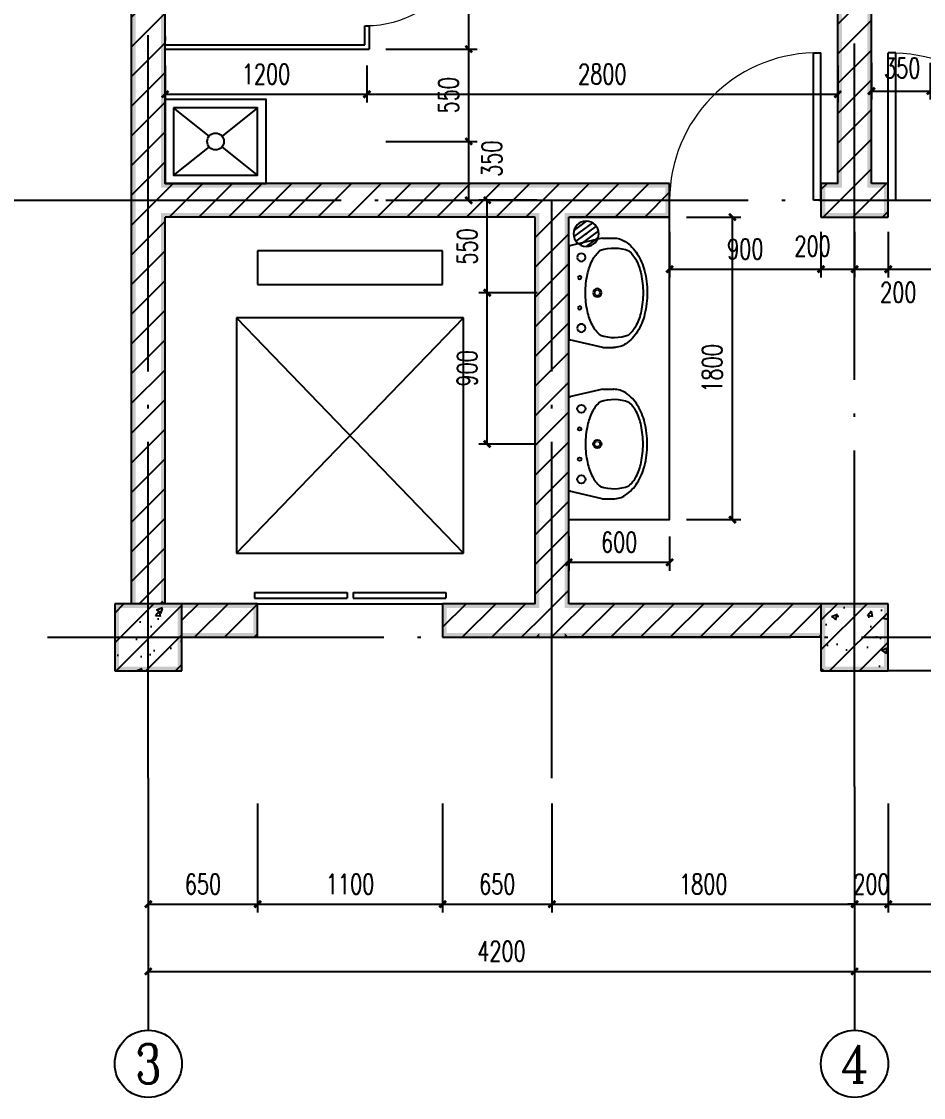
# Model space of a CAD drawing. Extents: x 5904849 to 6011887, y -826029 to -177002.
# Drawn here: x 5929690 to 5935054, y -809598 to -803197 of the extents above; entities that cross this region are included whole.
import ezdxf
from ezdxf.enums import TextEntityAlignment as Align

# ---------------------------------------------------------------- set-up
doc = ezdxf.new("R2010")
doc.units = 0
doc.header["$LTSCALE"] = 1000
doc.header["$MEASUREMENT"] = 0
doc.linetypes.add('DOTE', pattern=[2.42, 2, -0.2, 0.02, -0.2])
doc.layers.get('0').update_dxf_attribs({"linetype": 'CONTINUOUS'})
doc.layers.get('Defpoints').update_dxf_attribs({"linetype": 'CONTINUOUS'})
for name, color, linetype in [('AXIS', 3, 'CONTINUOUS'), ('AXIS_TEXT', 7, 'CONTINUOUS'), ('COLUMN', 9, 'CONTINUOUS'), ('DOTE', 252, 'CONTINUOUS'), ('LATRINE', 6, 'CONTINUOUS'), ('LVTRY', 6, 'CONTINUOUS'), ('PUB_DIM', 3, 'CONTINUOUS'), ('PUB_HATCH', 8, 'CONTINUOUS'), ('PUB_WALL', 9, 'CONTINUOUS'), ('STAIR', 5, 'CONTINUOUS'), ('WALL', 2, 'CONTINUOUS'), ('WINDOW', 4, 'CONTINUOUS'), ('排水', 221, 'CONTINUOUS')]:
    doc.layers.add(name, color=color, linetype=linetype)
doc.styles.add('_TCH_AXIS', font='COMPLEX', dxfattribs={"bigfont": 'GBCBIG'})
doc.styles.add('_TCH_DIM_T3', font='SIMPLEX', dxfattribs={"width": 0.705882, "bigfont": 'GBCBIG'})
doc.styles.add('COMPLEX', font='COMPLEX')
doc.dimstyles.new('_TCH_ARCH&&50', dxfattribs={"dimtxt": 119, "dimasz": 40, "dimexe": 50, "dimexo": 100, "dimgap": 60.5, "dimtad": 1, "dimdec": 0, "dimzin": 0, "dimdsep": 46, "dimtxsty": '_TCH_DIM_T3', "dimblk": 'ARCHTICK', "dimcen": 0.09, "dimclrt": 7, "dimazin": 2, "dimtfac": 1, "dimtdec": 0, "dimtix": 1, "dimtmove": 2, "dimatfit": 3, "dimfxl": 0, "dimtolj": 1, "dimtzin": 0, "dimarcsym": 0})
pattern_1 = [(45, (0, 89.76), (-88.388383, 88.388383), [])]
pattern_2 = [(45, (0, 0), (-88.3883476, 88.3883476), []), (50, (0, 0), (358.630091, -31.376067), [37.5, -412.5]), (355, (0, 0), (-69.375667, 376.096067), [30, -330]), (100.4514, (29.9, -2.6), (289.25469, 344.719771), [31.870095, -350.571056]), (46.1842, (0, 100), (533.620524, -82.759507), [56.25, -618.75]), (96.6356, (44.47, 93.1), (467.331353, 487.058935), [47.805144, -525.8565]), (351.1842, (0, 100), (467.330973, 487.0593), [45, -495]), (21, (50, 75), (298.453526, -201.309445), [37.5, -412.5]), (326, (50, 75), (121.657666, 362.575023), [30, -330]), (71.4514, (74.87, 58.22), (420.111314, 161.265248), [31.870095, -350.571056]), (37.5, (0, 0), (6.0799277, 166.446927), [0, -326, 0, -335, 0, -331.25]), (7.5, (0, 0), (131.5347687, 197.205856), [0, -191, 0, -318.5, 0, -126.25]), (327.5, (-111.5, 0), (266.911218, -11.277436), [0, -125, 0, -390, 0, -517.5]), (317.5, (-161.5, 0), (291.593085, 50.052491), [0, -162.5, 0, -259, 0, -367.5])]

# ---------------------------------------------------------------- blocks, each defined once
blk = doc.blocks.new('$TCHSYS$LDOR22D')
for p, q in [((-0.5167, 0.8333), (-0.0167, 0.8333)), ((-0.5167, 0.8333), (-0.5167, 0.6667)), ((-0.0167, 0.8333), (-0.0167, 0.6667)), ((0.0167, 0.8333), (0.0167, 0.6667)), ((0.0167, 0.8333), (0.5167, 0.8333)), ((0.5167, 0.8333), (0.5167, 0.6667)), ((-0.5167, 0.6667), (-0.0167, 0.6667)), ((0.0167, 0.6667), (0.5167, 0.6667)), ((-0.5, 0.5), (0.5, 0.5))]:
    blk.add_line(p, q)
blk = doc.blocks.new('_ArchTick')
at = {"color": 0, "linetype": 'ByBlock', "const_width": 0.4}
blk.add_lwpolyline([(-0.5, -0.5), (0.5, 0.5)], dxfattribs=at)
blk = doc.blocks.new('*D213')
at = {"layer": 'Defpoints', "color": 0}
for p in [(5930544.2, -803358.6), (5931744.2, -803358.6), (5931744.2, -803629)]:
    blk.add_point(p, dxfattribs=at)
at = {"layer": 'PUB_DIM', "color": 0, "lineweight": -2}
for p, q in [((5930544.2, -803458.6), (5930544.2, -803679)), ((5931744.2, -803458.6), (5931744.2, -803679)), ((5930544.2, -803629), (5931744.2, -803629))]:
    blk.add_line(p, q, dxfattribs=at)
at = {"layer": 'PUB_DIM', "color": 0, "lineweight": -2, "xscale": 40, "yscale": 40, "zscale": 40, "rotation": 180}
blk.add_blockref('_ArchTick', (5930544.2, -803629), dxfattribs=at)
at = {"layer": 'PUB_DIM', "color": 0, "lineweight": -2, "xscale": 40, "yscale": 40, "zscale": 40}
blk.add_blockref('_ArchTick', (5931744.2, -803629), dxfattribs=at)
at = {"layer": 'PUB_DIM', "color": 7, "insert": (5931144.2, -803509), "char_height": 119, "attachment_point": 5, "style": '_TCH_DIM_T3'}
blk.add_mtext('\\A1;1200', dxfattribs=at)
blk = doc.blocks.new('*D214')
at = {"layer": 'Defpoints', "color": 0}
for p in [(5931744.2, -803358.6), (5934544.2, -803358.6), (5934544.2, -803629)]:
    blk.add_point(p, dxfattribs=at)
at = {"layer": 'PUB_DIM', "color": 0, "lineweight": -2}
for p, q in [((5931744.2, -803458.6), (5931744.2, -803679)), ((5934544.2, -803458.6), (5934544.2, -803679)), ((5931744.2, -803629), (5934544.2, -803629))]:
    blk.add_line(p, q, dxfattribs=at)
at = {"layer": 'PUB_DIM', "color": 0, "lineweight": -2, "xscale": 40, "yscale": 40, "zscale": 40, "rotation": 180}
blk.add_blockref('_ArchTick', (5931744.2, -803629), dxfattribs=at)
at = {"layer": 'PUB_DIM', "color": 0, "lineweight": -2, "xscale": 40, "yscale": 40, "zscale": 40}
blk.add_blockref('_ArchTick', (5934544.2, -803629), dxfattribs=at)
at = {"layer": 'PUB_DIM', "color": 7, "insert": (5933144.2, -803509), "char_height": 119, "attachment_point": 5, "style": '_TCH_DIM_T3'}
blk.add_mtext('\\A1;2800', dxfattribs=at)
blk = doc.blocks.new('*D217')
at = {"layer": 'Defpoints', "color": 0}
for p in [(5931756.7, -802460.2), (5932349.6, -802460.2), (5931756.7, -803360.2)]:
    blk.add_point(p, dxfattribs=at)
at = {"layer": 'PUB_DIM', "color": 0, "lineweight": -2}
for p, q in [((5931856.7, -802460.2), (5932399.6, -802460.2)), ((5932349.6, -803360.2), (5932349.6, -802460.2)), ((5931856.7, -803360.2), (5932399.6, -803360.2))]:
    blk.add_line(p, q, dxfattribs=at)
at = {"layer": 'PUB_DIM', "color": 0, "lineweight": -2, "xscale": 40, "yscale": 40, "zscale": 40}
for p, rotation in [((5932349.6, -802460.2), 90), ((5932349.6, -803360.2), 270)]:
    blk.add_blockref('_ArchTick', p, dxfattribs=dict(at, rotation=rotation))
at = {"layer": 'PUB_DIM', "color": 7, "insert": (5932229.6, -802910.2), "char_height": 119, "attachment_point": 5, "rotation": 90, "style": '_TCH_DIM_T3'}
blk.add_mtext('\\A1;900', dxfattribs=at)
blk = doc.blocks.new('*D218')
at = {"layer": 'Defpoints', "color": 0}
for p in [(5931756.7, -803360.2), (5932349.6, -803360.2), (5931756.7, -803910.2)]:
    blk.add_point(p, dxfattribs=at)
at = {"layer": 'PUB_DIM', "color": 0, "lineweight": -2}
for p, q in [((5931856.7, -803360.2), (5932399.6, -803360.2)), ((5932349.6, -803910.2), (5932349.6, -803360.2)), ((5931856.7, -803910.2), (5932399.6, -803910.2))]:
    blk.add_line(p, q, dxfattribs=at)
at = {"layer": 'PUB_DIM', "color": 0, "lineweight": -2, "xscale": 40, "yscale": 40, "zscale": 40}
for p, rotation in [((5932349.6, -803360.2), 90), ((5932349.6, -803910.2), 270)]:
    blk.add_blockref('_ArchTick', p, dxfattribs=dict(at, rotation=rotation))
at = {"layer": 'PUB_DIM', "color": 7, "insert": (5932229.6, -803635.2), "char_height": 119, "attachment_point": 5, "rotation": 90, "style": '_TCH_DIM_T3'}
blk.add_mtext('\\A1;550', dxfattribs=at)
blk = doc.blocks.new('*D219')
at = {"layer": 'Defpoints', "color": 0}
for p in [(5931756.7, -803910.2), (5932349.6, -803910.2), (5931756.7, -804260.2)]:
    blk.add_point(p, dxfattribs=at)
at = {"layer": 'PUB_DIM', "color": 0, "lineweight": -2}
for p, q in [((5931856.7, -803910.2), (5932399.6, -803910.2)), ((5932349.6, -804260.2), (5932349.6, -803910.2)), ((5931856.7, -804260.2), (5932399.6, -804260.2))]:
    blk.add_line(p, q, dxfattribs=at)
at = {"layer": 'PUB_DIM', "color": 0, "lineweight": -2, "xscale": 40, "yscale": 40, "zscale": 40}
for p, rotation in [((5932349.6, -803910.2), 90), ((5932349.6, -804260.2), 270)]:
    blk.add_blockref('_ArchTick', p, dxfattribs=dict(at, rotation=rotation))
at = {"layer": 'PUB_DIM', "color": 7, "insert": (5932487.1, -804012.6), "char_height": 119, "attachment_point": 5, "rotation": 90, "style": '_TCH_DIM_T3'}
blk.add_mtext('\\A1;350', dxfattribs=at)
blk = doc.blocks.new('*D227')
at = {"layer": 'Defpoints', "color": 0}
for p in [(5934744.2, -803341.9), (5935093.8, -803341.9), (5935093.8, -803610.7)]:
    blk.add_point(p, dxfattribs=at)
at = {"layer": 'PUB_DIM', "color": 0, "lineweight": -2}
for p, q in [((5934744.2, -803441.9), (5934744.2, -803660.7)), ((5935093.8, -803441.9), (5935093.8, -803660.7)), ((5934744.2, -803610.7), (5935093.8, -803610.7))]:
    blk.add_line(p, q, dxfattribs=at)
at = {"layer": 'PUB_DIM', "color": 0, "lineweight": -2, "xscale": 40, "yscale": 40, "zscale": 40, "rotation": 180}
blk.add_blockref('_ArchTick', (5934744.2, -803610.7), dxfattribs=at)
at = {"layer": 'PUB_DIM', "color": 0, "lineweight": -2, "xscale": 40, "yscale": 40, "zscale": 40}
blk.add_blockref('_ArchTick', (5935093.8, -803610.7), dxfattribs=at)
at = {"layer": 'PUB_DIM', "color": 7, "insert": (5934927.4, -803473.2), "char_height": 119, "attachment_point": 5, "style": '_TCH_DIM_T3'}
blk.add_mtext('\\A1;350', dxfattribs=at)
blk = doc.blocks.new('*D231')
at = {"layer": 'Defpoints', "color": 0}
for p in [(5932459.7, -804810.2), (5932857.3, -804810.2), (5932857.3, -805710.2)]:
    blk.add_point(p, dxfattribs=at)
at = {"layer": 'PUB_DIM', "color": 0, "lineweight": -2}
for p, q in [((5932757.3, -804810.2), (5932409.7, -804810.2)), ((5932459.7, -805710.2), (5932459.7, -804810.2)), ((5932757.3, -805710.2), (5932409.7, -805710.2))]:
    blk.add_line(p, q, dxfattribs=at)
at = {"layer": 'PUB_DIM', "color": 0, "lineweight": -2, "xscale": 40, "yscale": 40, "zscale": 40}
for p, rotation in [((5932459.7, -804810.2), 90), ((5932459.7, -805710.2), 270)]:
    blk.add_blockref('_ArchTick', p, dxfattribs=dict(at, rotation=rotation))
at = {"layer": 'PUB_DIM', "color": 7, "insert": (5932339.7, -805260.2), "char_height": 119, "attachment_point": 5, "rotation": 90, "style": '_TCH_DIM_T3'}
blk.add_mtext('\\A1;900', dxfattribs=at)
blk = doc.blocks.new('*D232')
at = {"layer": 'Defpoints', "color": 0}
for p in [(5932459.7, -804260.2), (5932857.3, -804260.2), (5932857.3, -804810.2)]:
    blk.add_point(p, dxfattribs=at)
at = {"layer": 'PUB_DIM', "color": 0, "lineweight": -2}
for p, q in [((5932757.3, -804260.2), (5932409.7, -804260.2)), ((5932459.7, -804810.2), (5932459.7, -804260.2)), ((5932757.3, -804810.2), (5932409.7, -804810.2))]:
    blk.add_line(p, q, dxfattribs=at)
at = {"layer": 'PUB_DIM', "color": 0, "lineweight": -2, "xscale": 40, "yscale": 40, "zscale": 40}
for p, rotation in [((5932459.7, -804260.2), 90), ((5932459.7, -804810.2), 270)]:
    blk.add_blockref('_ArchTick', p, dxfattribs=dict(at, rotation=rotation))
at = {"layer": 'PUB_DIM', "color": 7, "insert": (5932339.7, -804535.2), "char_height": 119, "attachment_point": 5, "rotation": 90, "style": '_TCH_DIM_T3'}
blk.add_mtext('\\A1;550', dxfattribs=at)
blk = doc.blocks.new('*D233')
at = {"layer": 'Defpoints', "color": 0}
for p in [(5933544.2, -804360.2), (5933917.7, -804360.2), (5933544.2, -806160.2)]:
    blk.add_point(p, dxfattribs=at)
at = {"layer": 'PUB_DIM', "color": 0, "lineweight": -2}
for p, q in [((5933644.2, -804360.2), (5933967.7, -804360.2)), ((5933917.7, -806160.2), (5933917.7, -804360.2)), ((5933644.2, -806160.2), (5933967.7, -806160.2))]:
    blk.add_line(p, q, dxfattribs=at)
at = {"layer": 'PUB_DIM', "color": 0, "lineweight": -2, "xscale": 40, "yscale": 40, "zscale": 40}
for p, rotation in [((5933917.7, -804360.2), 90), ((5933917.7, -806160.2), 270)]:
    blk.add_blockref('_ArchTick', p, dxfattribs=dict(at, rotation=rotation))
at = {"layer": 'PUB_DIM', "color": 7, "insert": (5933797.7, -805260.2), "char_height": 119, "attachment_point": 5, "rotation": 90, "style": '_TCH_DIM_T3'}
blk.add_mtext('\\A1;1800', dxfattribs=at)
blk = doc.blocks.new('*D234')
at = {"layer": 'Defpoints', "color": 0}
for p in [(5932944.2, -806160.2), (5933544.2, -806160.2), (5933544.2, -806413.8)]:
    blk.add_point(p, dxfattribs=at)
at = {"layer": 'PUB_DIM', "color": 0, "lineweight": -2}
for p, q in [((5932944.2, -806260.2), (5932944.2, -806463.8)), ((5933544.2, -806260.2), (5933544.2, -806463.8)), ((5932944.2, -806413.8), (5933544.2, -806413.8))]:
    blk.add_line(p, q, dxfattribs=at)
at = {"layer": 'PUB_DIM', "color": 0, "lineweight": -2, "xscale": 40, "yscale": 40, "zscale": 40, "rotation": 180}
blk.add_blockref('_ArchTick', (5932944.2, -806413.8), dxfattribs=at)
at = {"layer": 'PUB_DIM', "color": 0, "lineweight": -2, "xscale": 40, "yscale": 40, "zscale": 40}
blk.add_blockref('_ArchTick', (5933544.2, -806413.8), dxfattribs=at)
at = {"layer": 'PUB_DIM', "color": 7, "insert": (5933244.2, -806293.8), "char_height": 119, "attachment_point": 5, "style": '_TCH_DIM_T3'}
blk.add_mtext('\\A1;600', dxfattribs=at)
blk = doc.blocks.new('*D241')
at = {"layer": 'Defpoints', "color": 0}
for p in [(5930444.2, -807748), (5931094.2, -807748), (5931094.2, -808448)]:
    blk.add_point(p, dxfattribs=at)
at = {"layer": 'PUB_DIM', "color": 0, "lineweight": -2}
for p, q in [((5930444.2, -807848), (5930444.2, -808498)), ((5931094.2, -807848), (5931094.2, -808498)), ((5930444.2, -808448), (5931094.2, -808448))]:
    blk.add_line(p, q, dxfattribs=at)
at = {"layer": 'PUB_DIM', "color": 0, "lineweight": -2, "xscale": 40, "yscale": 40, "zscale": 40, "rotation": 180}
blk.add_blockref('_ArchTick', (5930444.2, -808448), dxfattribs=at)
at = {"layer": 'PUB_DIM', "color": 0, "lineweight": -2, "xscale": 40, "yscale": 40, "zscale": 40}
blk.add_blockref('_ArchTick', (5931094.2, -808448), dxfattribs=at)
at = {"layer": 'PUB_DIM', "color": 7, "insert": (5930769.2, -808328), "char_height": 119, "attachment_point": 5, "style": '_TCH_DIM_T3'}
blk.add_mtext('\\A1;650', dxfattribs=at)
blk = doc.blocks.new('*D242')
at = {"layer": 'Defpoints', "color": 0}
for p in [(5931094.2, -807748), (5932194.2, -807748), (5932194.2, -808448)]:
    blk.add_point(p, dxfattribs=at)
at = {"layer": 'PUB_DIM', "color": 0, "lineweight": -2}
for p, q in [((5931094.2, -807848), (5931094.2, -808498)), ((5932194.2, -807848), (5932194.2, -808498)), ((5931094.2, -808448), (5932194.2, -808448))]:
    blk.add_line(p, q, dxfattribs=at)
at = {"layer": 'PUB_DIM', "color": 0, "lineweight": -2, "xscale": 40, "yscale": 40, "zscale": 40, "rotation": 180}
blk.add_blockref('_ArchTick', (5931094.2, -808448), dxfattribs=at)
at = {"layer": 'PUB_DIM', "color": 0, "lineweight": -2, "xscale": 40, "yscale": 40, "zscale": 40}
blk.add_blockref('_ArchTick', (5932194.2, -808448), dxfattribs=at)
at = {"layer": 'PUB_DIM', "color": 7, "insert": (5931644.2, -808328), "char_height": 119, "attachment_point": 5, "style": '_TCH_DIM_T3'}
blk.add_mtext('\\A1;1100', dxfattribs=at)
blk = doc.blocks.new('*D243')
at = {"layer": 'Defpoints', "color": 0}
for p in [(5932194.2, -807748), (5932844.2, -807748), (5932844.2, -808448)]:
    blk.add_point(p, dxfattribs=at)
at = {"layer": 'PUB_DIM', "color": 0, "lineweight": -2}
for p, q in [((5932194.2, -807848), (5932194.2, -808498)), ((5932844.2, -807848), (5932844.2, -808498)), ((5932194.2, -808448), (5932844.2, -808448))]:
    blk.add_line(p, q, dxfattribs=at)
at = {"layer": 'PUB_DIM', "color": 0, "lineweight": -2, "xscale": 40, "yscale": 40, "zscale": 40, "rotation": 180}
blk.add_blockref('_ArchTick', (5932194.2, -808448), dxfattribs=at)
at = {"layer": 'PUB_DIM', "color": 0, "lineweight": -2, "xscale": 40, "yscale": 40, "zscale": 40}
blk.add_blockref('_ArchTick', (5932844.2, -808448), dxfattribs=at)
at = {"layer": 'PUB_DIM', "color": 7, "insert": (5932519.2, -808328), "char_height": 119, "attachment_point": 5, "style": '_TCH_DIM_T3'}
blk.add_mtext('\\A1;650', dxfattribs=at)
blk = doc.blocks.new('*D244')
at = {"layer": 'Defpoints', "color": 0}
for p in [(5932844.2, -807748), (5934644.2, -807748), (5934644.2, -808448)]:
    blk.add_point(p, dxfattribs=at)
at = {"layer": 'PUB_DIM', "color": 0, "lineweight": -2}
for p, q in [((5932844.2, -807848), (5932844.2, -808498)), ((5934644.2, -807848), (5934644.2, -808498)), ((5932844.2, -808448), (5934644.2, -808448))]:
    blk.add_line(p, q, dxfattribs=at)
at = {"layer": 'PUB_DIM', "color": 0, "lineweight": -2, "xscale": 40, "yscale": 40, "zscale": 40, "rotation": 180}
blk.add_blockref('_ArchTick', (5932844.2, -808448), dxfattribs=at)
at = {"layer": 'PUB_DIM', "color": 0, "lineweight": -2, "xscale": 40, "yscale": 40, "zscale": 40}
blk.add_blockref('_ArchTick', (5934644.2, -808448), dxfattribs=at)
at = {"layer": 'PUB_DIM', "color": 7, "insert": (5933744.2, -808328), "char_height": 119, "attachment_point": 5, "style": '_TCH_DIM_T3'}
blk.add_mtext('\\A1;1800', dxfattribs=at)
blk = doc.blocks.new('*D245')
at = {"layer": 'Defpoints', "color": 0}
for p in [(5934644.2, -807748), (5934844.2, -807748), (5934844.2, -808448)]:
    blk.add_point(p, dxfattribs=at)
at = {"layer": 'PUB_DIM', "color": 0, "lineweight": -2}
for p, q in [((5934644.2, -807848), (5934644.2, -808498)), ((5934844.2, -807848), (5934844.2, -808498)), ((5934644.2, -808448), (5934604.2, -808448)), ((5934644.2, -808448), (5934844.2, -808448)), ((5934844.2, -808448), (5934884.2, -808448))]:
    blk.add_line(p, q, dxfattribs=at)
at = {"layer": 'PUB_DIM', "color": 0, "lineweight": -2, "xscale": 40, "yscale": 40, "zscale": 40}
blk.add_blockref('_ArchTick', (5934644.2, -808448), dxfattribs=at)
at = {"layer": 'PUB_DIM', "color": 0, "lineweight": -2, "xscale": 40, "yscale": 40, "zscale": 40, "rotation": 180}
blk.add_blockref('_ArchTick', (5934844.2, -808448), dxfattribs=at)
at = {"layer": 'PUB_DIM', "color": 7, "insert": (5934744.2, -808328), "char_height": 119, "attachment_point": 5, "style": '_TCH_DIM_T3'}
blk.add_mtext('\\A1;200', dxfattribs=at)
blk = doc.blocks.new('*D246')
at = {"layer": 'Defpoints', "color": 0}
for p in [(5934844.2, -807748), (5936044.2, -807748), (5936044.2, -808448)]:
    blk.add_point(p, dxfattribs=at)
at = {"layer": 'PUB_DIM', "color": 0, "lineweight": -2}
for p, q in [((5934844.2, -807848), (5934844.2, -808498)), ((5936044.2, -807848), (5936044.2, -808498)), ((5934844.2, -808448), (5936044.2, -808448))]:
    blk.add_line(p, q, dxfattribs=at)
at = {"layer": 'PUB_DIM', "color": 0, "lineweight": -2, "xscale": 40, "yscale": 40, "zscale": 40, "rotation": 180}
blk.add_blockref('_ArchTick', (5934844.2, -808448), dxfattribs=at)
at = {"layer": 'PUB_DIM', "color": 0, "lineweight": -2, "xscale": 40, "yscale": 40, "zscale": 40}
blk.add_blockref('_ArchTick', (5936044.2, -808448), dxfattribs=at)
at = {"layer": 'PUB_DIM', "color": 7, "insert": (5935444.2, -808328), "char_height": 119, "attachment_point": 5, "style": '_TCH_DIM_T3'}
blk.add_mtext('\\A1;1200', dxfattribs=at)
blk = doc.blocks.new('*D251')
at = {"layer": 'AXIS', "color": 0, "lineweight": -2}
for p, q in [((5930444.2, -807848), (5930444.2, -808898)), ((5934644.2, -807848), (5934644.2, -808898)), ((5930444.2, -808848), (5934644.2, -808848))]:
    blk.add_line(p, q, dxfattribs=at)
at = {"layer": 'Defpoints', "color": 0}
for p in [(5930444.2, -807748), (5934644.2, -807748), (5934644.2, -808848)]:
    blk.add_point(p, dxfattribs=at)
at = {"layer": 'AXIS', "color": 0, "lineweight": -2, "xscale": 40, "yscale": 40, "zscale": 40, "rotation": 180}
blk.add_blockref('_ArchTick', (5930444.2, -808848), dxfattribs=at)
at = {"layer": 'AXIS', "color": 0, "lineweight": -2, "xscale": 40, "yscale": 40, "zscale": 40}
blk.add_blockref('_ArchTick', (5934644.2, -808848), dxfattribs=at)
at = {"layer": 'AXIS', "color": 7, "insert": (5932544.2, -808728), "char_height": 119, "attachment_point": 5, "style": '_TCH_DIM_T3'}
blk.add_mtext('\\A1;4200', dxfattribs=at)
blk = doc.blocks.new('*D252')
at = {"layer": 'AXIS', "color": 0, "lineweight": -2}
for p, q in [((5934644.2, -807848), (5934644.2, -808898)), ((5938944.2, -807848), (5938944.2, -808898)), ((5934644.2, -808848), (5938944.2, -808848))]:
    blk.add_line(p, q, dxfattribs=at)
at = {"layer": 'Defpoints', "color": 0}
for p in [(5934644.2, -807748), (5938944.2, -807748), (5938944.2, -808848)]:
    blk.add_point(p, dxfattribs=at)
at = {"layer": 'AXIS', "color": 0, "lineweight": -2, "xscale": 40, "yscale": 40, "zscale": 40, "rotation": 180}
blk.add_blockref('_ArchTick', (5934644.2, -808848), dxfattribs=at)
at = {"layer": 'AXIS', "color": 0, "lineweight": -2, "xscale": 40, "yscale": 40, "zscale": 40}
blk.add_blockref('_ArchTick', (5938944.2, -808848), dxfattribs=at)
at = {"layer": 'AXIS', "color": 7, "insert": (5936794.2, -808728), "char_height": 119, "attachment_point": 5, "style": '_TCH_DIM_T3'}
blk.add_mtext('\\A1;4300', dxfattribs=at)
blk = doc.blocks.new('*D253')
at = {"layer": 'Defpoints', "color": 0}
for p in [(5933544.2, -804348.3), (5934444.2, -804348.3), (5934444.2, -804670.1)]:
    blk.add_point(p, dxfattribs=at)
at = {"layer": 'PUB_DIM', "color": 0, "lineweight": -2}
for p, q in [((5933544.2, -804448.3), (5933544.2, -804720.1)), ((5934444.2, -804448.3), (5934444.2, -804720.1)), ((5933544.2, -804670.1), (5934444.2, -804670.1))]:
    blk.add_line(p, q, dxfattribs=at)
at = {"layer": 'PUB_DIM', "color": 0, "lineweight": -2, "xscale": 40, "yscale": 40, "zscale": 40, "rotation": 180}
blk.add_blockref('_ArchTick', (5933544.2, -804670.1), dxfattribs=at)
at = {"layer": 'PUB_DIM', "color": 0, "lineweight": -2, "xscale": 40, "yscale": 40, "zscale": 40}
blk.add_blockref('_ArchTick', (5934444.2, -804670.1), dxfattribs=at)
at = {"layer": 'PUB_DIM', "color": 7, "insert": (5933994.2, -804550.1), "char_height": 119, "attachment_point": 5, "style": '_TCH_DIM_T3'}
blk.add_mtext('\\A1;900', dxfattribs=at)
blk = doc.blocks.new('*D254')
at = {"layer": 'Defpoints', "color": 0}
for p in [(5934444.2, -804348.3), (5934644.2, -804348.3), (5934644.2, -804670.1)]:
    blk.add_point(p, dxfattribs=at)
at = {"layer": 'PUB_DIM', "color": 0, "lineweight": -2}
for p, q in [((5934444.2, -804448.3), (5934444.2, -804720.1)), ((5934644.2, -804448.3), (5934644.2, -804720.1)), ((5934444.2, -804670.1), (5934644.2, -804670.1))]:
    blk.add_line(p, q, dxfattribs=at)
at = {"layer": 'PUB_DIM', "color": 0, "lineweight": -2, "xscale": 40, "yscale": 40, "zscale": 40, "rotation": 180}
blk.add_blockref('_ArchTick', (5934444.2, -804670.1), dxfattribs=at)
at = {"layer": 'PUB_DIM', "color": 0, "lineweight": -2, "xscale": 40, "yscale": 40, "zscale": 40}
blk.add_blockref('_ArchTick', (5934644.2, -804670.1), dxfattribs=at)
at = {"layer": 'PUB_DIM', "color": 7, "insert": (5934394.3, -804532.6), "char_height": 119, "attachment_point": 5, "style": '_TCH_DIM_T3'}
blk.add_mtext('\\A1;200', dxfattribs=at)
blk = doc.blocks.new('*D255')
at = {"layer": 'Defpoints', "color": 0}
for p in [(5934644.2, -804348.3), (5934844.2, -804348.3), (5934844.2, -804670.1)]:
    blk.add_point(p, dxfattribs=at)
at = {"layer": 'PUB_DIM', "color": 0, "lineweight": -2}
for p, q in [((5934644.2, -804448.3), (5934644.2, -804720.1)), ((5934844.2, -804448.3), (5934844.2, -804720.1)), ((5934644.2, -804670.1), (5934844.2, -804670.1))]:
    blk.add_line(p, q, dxfattribs=at)
at = {"layer": 'PUB_DIM', "color": 0, "lineweight": -2, "xscale": 40, "yscale": 40, "zscale": 40, "rotation": 180}
blk.add_blockref('_ArchTick', (5934644.2, -804670.1), dxfattribs=at)
at = {"layer": 'PUB_DIM', "color": 0, "lineweight": -2, "xscale": 40, "yscale": 40, "zscale": 40}
blk.add_blockref('_ArchTick', (5934844.2, -804670.1), dxfattribs=at)
at = {"layer": 'PUB_DIM', "color": 7, "insert": (5934904.1, -804807.6), "char_height": 119, "attachment_point": 5, "style": '_TCH_DIM_T3'}
blk.add_mtext('\\A1;200', dxfattribs=at)
blk = doc.blocks.new('*D256')
at = {"layer": 'Defpoints', "color": 0}
for p in [(5934844.2, -804348.3), (5935744.2, -804348.3), (5935744.2, -804670.1)]:
    blk.add_point(p, dxfattribs=at)
at = {"layer": 'PUB_DIM', "color": 0, "lineweight": -2}
for p, q in [((5934844.2, -804448.3), (5934844.2, -804720.1)), ((5935744.2, -804448.3), (5935744.2, -804720.1)), ((5934844.2, -804670.1), (5935744.2, -804670.1))]:
    blk.add_line(p, q, dxfattribs=at)
at = {"layer": 'PUB_DIM', "color": 0, "lineweight": -2, "xscale": 40, "yscale": 40, "zscale": 40, "rotation": 180}
blk.add_blockref('_ArchTick', (5934844.2, -804670.1), dxfattribs=at)
at = {"layer": 'PUB_DIM', "color": 0, "lineweight": -2, "xscale": 40, "yscale": 40, "zscale": 40}
blk.add_blockref('_ArchTick', (5935744.2, -804670.1), dxfattribs=at)
at = {"layer": 'PUB_DIM', "color": 7, "insert": (5935294.2, -804550.1), "char_height": 119, "attachment_point": 5, "style": '_TCH_DIM_T3'}
blk.add_mtext('\\A1;900', dxfattribs=at)
blk = doc.blocks.new('$DorLib2D$00000001')
for p, q in [((0.45, 0.975), (0.5, 0.975)), ((0.45, 0), (0.45, 0.975)), ((0.5, 0), (0.5, 0.975)), ((0.5, 0), (0.45, 0))]:
    blk.add_line(p, q)
at = {"lineweight": 13}
blk.add_arc((0.475, 0), 0.975, 91.46928, 180, dxfattribs=at)
blk = doc.blocks.new('_AXISO')
blk.add_circle((0, 0), 0.5)
at = {"layer": 'AXIS_TEXT', "style": 'COMPLEX', "width": 1.041667}
blk.add_attdef('A', text='', height=0.56, dxfattribs=at).set_placement((-0.25, -0.28), (0.25, -0.28), align=Align.FIT)
blk = doc.blocks.new('$TCHSYS$APDOOR2D')
blk.add_line((0.5, 0), (0, 0.866))
at = {"lineweight": 13}
blk.add_arc((0.5, 0), 1, 120, 180, dxfattribs=at)
blk = doc.blocks.new('_LV12')
for p, q in [((-250, -50), (-39, -218.8)), ((39, -218.8), (250, -50)), ((-250, -450), (-39, -281.2)), ((39, -281.2), (250, -450))]:
    blk.add_line(p, q)
for points in [[(300, -500), (300, 0), (-300, 0), (-300, -500)], [(250, -450), (250, -50), (-250, -50), (-250, -450)]]:
    blk.add_lwpolyline(points, close=True)
blk.add_circle((0, -250), 50)
blk = doc.blocks.new('$plan$00000344')
for p, q in [((-280, -10), (-280, 0)), ((280, 0), (280, -10)), ((-250.5, -188.9), (-250.5, -185.7)), ((-247.8, -182.8), (-250.2, -184.9))]:
    blk.add_line(p, q)
for points in [[(-280, 0), (280, 0)], [(-325.7, -199.5), (-280, -5)], [(325.7, -203.7), (280, -5)]]:
    blk.add_lwpolyline(points)
for points in [[(253, -188.3, 0.098208), (193.2, -140.8, 0.066287), (110.4, -111.4, 0.052428), (0, -99.8, 0.052428), (-110.4, -111.4, 0.066287), (-193.2, -140.8, 0.093876), (-250.8, -185.7, 0.171377)], [(-325.7, -199.5, 0.008223), (-325.7, -203.7, 0.149285)], [(-325.7, -265.7, 0.149285), (-304.4, -336.6, 0.107079), (-230.9, -407.7, 0.075625), (-131, -450.5, 0.062436), (-0.8, -467.3, 0.062436), (129.6, -451.5, 0.075625), (229.8, -409.6, 0.107079), (303.8, -339.1, 0.149285), (325.7, -268.3, 0.005205), (325.7, -265.7, 0.086596)], [(-249.5, -357.7, 0.091341), (-193.2, -401.2, 0.066287), (-110.4, -430.6, 0.052428), (0, -442.2, 0.052428), (110.4, -430.6, 0.066287), (193.2, -401.2, 0.091756), (249.7, -357.5, 0.171377)]]:
    blk.add_lwpolyline(points, format="xyb")
at = {"flags": 128}
for points in [[(-253, -188.3, 0.172546), (-249.7, -357.5, 0.726395)], [(253, -188.3, -0.172546), (249.7, -357.5, -0.726395)]]:
    blk.add_lwpolyline(points, format="xyb", dxfattribs=at)
for points in [[(-325.7, -203.7), (-325.7, -268.3)], [(325.7, -203.7), (325.7, -268.3)]]:
    blk.add_lwpolyline(points, dxfattribs=at)
for centre, radius in [((-210, -75), 24), ((-210, -75), 24), ((-210, -75), 24), ((-90, -65), 10), ((90, -65), 10), ((210, -75), 24), ((0, -170), 25)]:
    blk.add_circle(centre, radius)
at = {"lineweight": 13}
blk.add_circle((0, -170), 15, dxfattribs=at)
blk.add_arc((-249.5, -185.7), 1, 131.32236, 180)
blk = doc.blocks.new('$lvtry$00000171')
at = {"layer": '排水'}
for p, q in [((-74.2, 10.6), (-10.6, 74.2)), ((-69.8, -27.4), (27.4, 69.8)), ((-53, -53), (53, 53)), ((-27.4, -69.8), (69.8, 27.4)), ((10.6, -74.2), (74.2, -10.6))]:
    blk.add_line(p, q, dxfattribs=at)
blk.add_circle((0, 0), 75, dxfattribs=at)
blk.add_point((0, 0), dxfattribs=at)

msp = doc.modelspace()

# ---------------------------------------------------------------- hatches: boundary and pattern name
at = {"layer": 'COLUMN', "linetype": 'ByBlock'}
for points in [[(5930644.2, -806660.2), (5930244.2, -806660.2), (5930269.2, -806685.2), (5930619.2, -806685.2)], [(5930244.2, -806660.2), (5930244.2, -807060.2), (5930269.2, -807035.2), (5930269.2, -806685.2)], [(5930644.2, -807060.2), (5930644.2, -806660.2), (5930619.2, -806685.2), (5930619.2, -807035.2)], [(5934844.2, -806660.2), (5934444.2, -806660.2), (5934469.2, -806685.2), (5934819.2, -806685.2)], [(5934444.2, -806660.2), (5934444.2, -807060.2), (5934469.2, -807035.2), (5934469.2, -806685.2)], [(5934844.2, -807060.2), (5934844.2, -806660.2), (5934819.2, -806685.2), (5934819.2, -807035.2)], [(5930244.2, -807060.2), (5930644.2, -807060.2), (5930619.2, -807035.2), (5930269.2, -807035.2)], [(5934444.2, -807060.2), (5934844.2, -807060.2), (5934819.2, -807035.2), (5934469.2, -807035.2)]]:
    msp.add_hatch(color=256, dxfattribs=at).paths.add_polyline_path(points)
at = {"layer": 'PUB_HATCH', "linetype": 'ByBlock'}
h = msp.add_hatch(dxfattribs=at)
h.set_pattern_fill('普通砖', color=256, scale=50, style=0)
h.set_pattern_definition(pattern_1)
h.paths.add_polyline_path([(5930544.2, -800860.2), (5930344.2, -800860.2), (5930344.2, -804260.2), (5930477.5, -804260.2), (5930519.2, -804185.2), (5930544.2, -804160.2)])
h = msp.add_hatch(dxfattribs=at)
h.set_pattern_fill('普通砖', color=256, scale=50, style=0)
h.set_pattern_definition(pattern_1)
h.paths.add_polyline_path([(5934744.2, -800860.2), (5934544.2, -800860.2), (5934544.2, -804160.2), (5934569.2, -804185.2), (5934644.2, -804226.9), (5934719.2, -804185.2), (5934744.2, -804160.2)])
h = msp.add_hatch(dxfattribs=at)
h.set_pattern_fill('普通砖', color=256, scale=50, style=0)
h.set_pattern_definition(pattern_1)
h.paths.add_polyline_path([(5932544.2, -804360.2), (5932544.2, -804160.2), (5930544.2, -804160.2), (5930519.2, -804185.2), (5930477.5, -804260.2), (5930519.2, -804335.2), (5930544.2, -804360.2)])
h = msp.add_hatch(dxfattribs=at)
h.set_pattern_fill('普通砖', color=256, scale=50, style=0)
h.set_pattern_definition(pattern_1)
h.paths.add_polyline_path([(5932844.2, -804293.5), (5932844.2, -804160.2), (5932544.2, -804160.2), (5932544.2, -804360.2), (5932744.2, -804360.2), (5932769.2, -804335.2)])
h = msp.add_hatch(dxfattribs=at)
h.set_pattern_fill('普通砖', color=256, scale=50, style=0)
h.set_pattern_definition(pattern_1)
h.paths.add_polyline_path([(5932919.2, -804335.2), (5932944.2, -804360.2), (5933544.2, -804360.2), (5933544.2, -804160.2), (5932844.2, -804160.2), (5932844.2, -804293.5)])
h = msp.add_hatch(dxfattribs=at)
h.set_pattern_fill('普通砖', color=256, scale=50, style=0)
h.set_pattern_definition(pattern_1)
h.paths.add_polyline_path([(5934569.2, -804185.2), (5934544.2, -804160.2), (5934444.2, -804160.2), (5934444.2, -804360.2), (5934644.2, -804360.2), (5934644.2, -804226.9)])
h = msp.add_hatch(dxfattribs=at)
h.set_pattern_fill('普通砖', color=256, scale=50, style=0)
h.set_pattern_definition(pattern_1)
h.paths.add_polyline_path([(5934644.2, -804226.9), (5934644.2, -804360.2), (5934844.2, -804360.2), (5934844.2, -804160.2), (5934744.2, -804160.2), (5934719.2, -804185.2)])
h = msp.add_hatch(dxfattribs=at)
h.set_pattern_fill('普通砖', color=256, scale=50, style=0)
h.set_pattern_definition(pattern_1)
h.paths.add_polyline_path([(5930344.2, -806660.2), (5930544.2, -806660.2), (5930544.2, -804360.2), (5930519.2, -804335.2), (5930477.5, -804260.2), (5930344.2, -804260.2)])
h = msp.add_hatch(dxfattribs=at)
h.set_pattern_fill('普通砖', color=256, scale=50, style=0)
h.set_pattern_definition(pattern_1)
h.paths.add_polyline_path([(5932844.2, -806760.2), (5932944.2, -806660.2), (5932944.2, -804360.2), (5932919.2, -804335.2), (5932844.2, -804293.5), (5932769.2, -804335.2), (5932744.2, -804360.2), (5932744.2, -806660.2)])
h = msp.add_hatch(dxfattribs=at)
h.set_pattern_fill('钢筋混凝土', color=256, scale=50, style=0)
h.set_pattern_definition(pattern_2)
h.paths.add_polyline_path([(5930244.2, -807060.2), (5930644.2, -807060.2), (5930644.2, -806660.2), (5930244.2, -806660.2)])
h = msp.add_hatch(dxfattribs=at)
h.set_pattern_fill('普通砖', color=256, scale=50, style=0)
h.set_pattern_definition(pattern_1)
h.paths.add_polyline_path([(5930644.2, -806660.2), (5930644.2, -806860.2), (5931094.2, -806860.2), (5931094.2, -806660.2)])
h = msp.add_hatch(dxfattribs=at)
h.set_pattern_fill('普通砖', color=256, scale=50, style=0)
h.set_pattern_definition(pattern_1)
h.paths.add_polyline_path([(5932844.2, -806760.2), (5932744.2, -806660.2), (5932194.2, -806660.2), (5932194.2, -806860.2), (5932744.2, -806860.2)])
h = msp.add_hatch(dxfattribs=at)
h.set_pattern_fill('普通砖', color=256, scale=50, style=0)
h.set_pattern_definition(pattern_1)
h.paths.add_polyline_path([(5934444.2, -806860.2), (5934444.2, -806660.2), (5932944.2, -806660.2), (5932844.2, -806760.2), (5932944.2, -806860.2)])
h = msp.add_hatch(dxfattribs=at)
h.set_pattern_fill('钢筋混凝土', color=256, scale=50, style=0)
h.set_pattern_definition(pattern_2)
h.paths.add_polyline_path([(5934444.2, -807060.2), (5934844.2, -807060.2), (5934844.2, -806660.2), (5934444.2, -806660.2)])
h = msp.add_hatch(dxfattribs=at)
h.set_pattern_fill('普通砖', color=256, scale=50, style=0)
h.set_pattern_definition(pattern_1)
h.paths.add_polyline_path([(5932744.2, -806860.2), (5932944.2, -806860.2), (5932844.2, -806760.2)])
at = {"layer": 'PUB_WALL', "linetype": 'ByBlock'}
for points in [[(5930369.2, -800860.2), (5930344.2, -800860.2), (5930344.2, -804260.2), (5930369.2, -804260.2)], [(5930544.2, -800860.2), (5930519.2, -800860.2), (5930519.2, -804185.2), (5930544.2, -804160.2)], [(5934569.2, -800860.2), (5934544.2, -800860.2), (5934544.2, -804160.2), (5934569.2, -804185.2)], [(5934744.2, -800860.2), (5934719.2, -800860.2), (5934719.2, -804185.2), (5934744.2, -804160.2)], [(5932544.2, -804160.2), (5930544.2, -804160.2), (5930519.2, -804185.2), (5932544.2, -804185.2)], [(5932844.2, -804160.2), (5932544.2, -804160.2), (5932544.2, -804185.2), (5932844.2, -804185.2)], [(5933544.2, -804160.2), (5932844.2, -804160.2), (5932844.2, -804185.2), (5933519.2, -804185.2)], [(5933544.2, -804360.2), (5933544.2, -804160.2), (5933519.2, -804185.2), (5933519.2, -804335.2)], [(5934544.2, -804160.2), (5934444.2, -804160.2), (5934469.2, -804185.2), (5934569.2, -804185.2)], [(5934444.2, -804160.2), (5934444.2, -804360.2), (5934469.2, -804335.2), (5934469.2, -804185.2)], [(5934844.2, -804160.2), (5934744.2, -804160.2), (5934719.2, -804185.2), (5934819.2, -804185.2)], [(5934844.2, -804360.2), (5934844.2, -804160.2), (5934819.2, -804185.2), (5934819.2, -804335.2)], [(5930344.2, -806660.2), (5930369.2, -806660.2), (5930369.2, -804260.2), (5930344.2, -804260.2)], [(5932544.2, -804360.2), (5930544.2, -804360.2), (5930519.2, -804335.2), (5932544.2, -804335.2)], [(5930519.2, -806660.2), (5930544.2, -806660.2), (5930544.2, -804360.2), (5930519.2, -804335.2)], [(5932744.2, -804360.2), (5932544.2, -804360.2), (5932544.2, -804335.2), (5932769.2, -804335.2)], [(5932744.2, -806660.2), (5932744.2, -804360.2), (5932769.2, -804335.2), (5932769.2, -806685.2)], [(5932944.2, -806660.2), (5932944.2, -804360.2), (5932919.2, -804335.2), (5932919.2, -806685.2)], [(5932944.2, -804360.2), (5933544.2, -804360.2), (5933519.2, -804335.2), (5932919.2, -804335.2)], [(5934444.2, -804360.2), (5934644.2, -804360.2), (5934644.2, -804335.2), (5934469.2, -804335.2)], [(5934644.2, -804360.2), (5934844.2, -804360.2), (5934819.2, -804335.2), (5934644.2, -804335.2)], [(5930508.9, -806660.2), (5930544.2, -806660.2), (5930526.5, -806642.5)], [(5930644.2, -806660.2), (5930644.2, -806685.2), (5931069.2, -806685.2), (5931094.2, -806660.2)], [(5931094.2, -806860.2), (5931094.2, -806660.2), (5931069.2, -806685.2), (5931069.2, -806835.2)], [(5932744.2, -806660.2), (5932194.2, -806660.2), (5932219.2, -806685.2), (5932769.2, -806685.2)], [(5932194.2, -806660.2), (5932194.2, -806860.2), (5932219.2, -806835.2), (5932219.2, -806685.2)], [(5934444.2, -806685.2), (5934444.2, -806660.2), (5932944.2, -806660.2), (5932919.2, -806685.2)], [(5930644.2, -806835.2), (5930644.2, -806860.2), (5931094.2, -806860.2), (5931069.2, -806835.2)], [(5932194.2, -806860.2), (5932744.2, -806860.2), (5932769.2, -806835.2), (5932219.2, -806835.2)], [(5932744.2, -806860.2), (5932744.2, -806860.2), (5932769.2, -806835.2), (5932769.2, -806860.2)], [(5932744.2, -806860.2), (5932944.2, -806860.2), (5932944.2, -806835.2), (5932744.2, -806835.2)], [(5934444.2, -806860.2), (5934444.2, -806835.2), (5932919.2, -806835.2), (5932944.2, -806860.2)], [(5932944.2, -806860.2), (5932944.2, -806860.2), (5932919.2, -806835.2), (5932919.2, -806860.2)]]:
    msp.add_hatch(color=256, dxfattribs=at).paths.add_polyline_path(points)

# ---------------------------------------------------------------- linework, layer by layer
at = {"layer": 'AXIS', "color": 0}
for p, q in [((5930444.2, -807698), (5930444.2, -809198)), ((5934644.2, -807748), (5934644.2, -809198))]:
    msp.add_line(p, q, dxfattribs=at)
at = {"layer": 'COLUMN', "linetype": 'ByBlock'}
for p, q in [((5930644.2, -806660.2), (5930244.2, -806660.2)), ((5930244.2, -806660.2), (5930244.2, -807060.2)), ((5930644.2, -807060.2), (5930644.2, -806660.2)), ((5934844.2, -806660.2), (5934444.2, -806660.2)), ((5934444.2, -806660.2), (5934444.2, -807060.2)), ((5934844.2, -807060.2), (5934844.2, -806660.2)), ((5930244.2, -807060.2), (5930644.2, -807060.2)), ((5934444.2, -807060.2), (5934844.2, -807060.2))]:
    msp.add_line(p, q, dxfattribs=at)
at = {"layer": 'DOTE', "linetype": 'DOTE'}
for p, q in [((5930444.2, -807698), (5930444.2, -800060.2)), ((5934644.2, -807748), (5934644.2, -800060.2)), ((5929591.5, -804260.2), (5939696.9, -804260.2)), ((5932844.2, -807698), (5932844.2, -804260.2)), ((5929844.2, -806860.2), (5939544.2, -806860.2))]:
    msp.add_line(p, q, dxfattribs=at)
at = {"layer": 'LATRINE'}
for p, q in [((5931731.7, -803222.7), (5931756.7, -803222.7)), ((5931731.7, -803335.2), (5931731.7, -803222.7)), ((5931756.7, -803222.7), (5931756.7, -803360.2)), ((5930544.2, -803285.2), (5930544.2, -803310.2)), ((5930544.2, -803335.2), (5931731.7, -803335.2)), ((5930544.2, -803360.2), (5931756.7, -803360.2))]:
    msp.add_line(p, q, dxfattribs=at)
msp.add_lwpolyline([(5932944.2, -806160.2), (5933544.2, -806160.2), (5933544.2, -804360.2), (5932944.2, -804360.2)], dxfattribs=at)
at = {"layer": 'STAIR'}
for p, q in [((5932194.2, -804560.2), (5931094.2, -804560.2)), ((5931094.2, -804560.2), (5931094.2, -804760.2)), ((5932194.2, -804760.2), (5932194.2, -804560.2)), ((5931094.2, -804760.2), (5932194.2, -804760.2)), ((5930969.2, -806360.2), (5932319.2, -804960.2)), ((5930969.2, -804960.2), (5932319.2, -806360.2)), ((5932319.2, -804960.2), (5930969.2, -804960.2)), ((5930969.2, -804960.2), (5930969.2, -806360.2)), ((5932319.2, -806360.2), (5932319.2, -804960.2)), ((5930969.2, -806360.2), (5932319.2, -806360.2))]:
    msp.add_line(p, q, dxfattribs=at)
at = {"layer": 'WALL', "linetype": 'ByBlock'}
for p, q in [((5930344.2, -804260.2), (5930344.2, -800860.2)), ((5930544.2, -804160.2), (5930544.2, -800860.2)), ((5934544.2, -804160.2), (5934544.2, -800860.2)), ((5934744.2, -804160.2), (5934744.2, -800860.2)), ((5932544.2, -804160.2), (5930544.2, -804160.2)), ((5932844.2, -804160.2), (5932544.2, -804160.2)), ((5933544.2, -804160.2), (5932844.2, -804160.2)), ((5933544.2, -804360.2), (5933544.2, -804160.2)), ((5934544.2, -804160.2), (5934444.2, -804160.2)), ((5934444.2, -804160.2), (5934444.2, -804360.2)), ((5934844.2, -804160.2), (5934744.2, -804160.2)), ((5934844.2, -804360.2), (5934844.2, -804160.2)), ((5930344.2, -806660.2), (5930344.2, -804260.2)), ((5932544.2, -804360.2), (5930544.2, -804360.2)), ((5930544.2, -806660.2), (5930544.2, -804360.2)), ((5932744.2, -804360.2), (5932544.2, -804360.2)), ((5932744.2, -806660.2), (5932744.2, -804360.2)), ((5932944.2, -806660.2), (5932944.2, -804360.2)), ((5932944.2, -804360.2), (5933544.2, -804360.2)), ((5934444.2, -804360.2), (5934644.2, -804360.2)), ((5934644.2, -804360.2), (5934844.2, -804360.2)), ((5931094.2, -806660.2), (5930644.2, -806660.2)), ((5931094.2, -806860.2), (5931094.2, -806660.2)), ((5932744.2, -806660.2), (5932194.2, -806660.2)), ((5932194.2, -806660.2), (5932194.2, -806860.2)), ((5934444.2, -806660.2), (5932944.2, -806660.2)), ((5930644.2, -806860.2), (5931094.2, -806860.2)), ((5932194.2, -806860.2), (5932744.2, -806860.2)), ((5932744.2, -806860.2), (5932744.2, -806860.2)), ((5932744.2, -806860.2), (5932944.2, -806860.2)), ((5934444.2, -806860.2), (5932944.2, -806860.2)), ((5932944.2, -806860.2), (5932944.2, -806860.2))]:
    msp.add_line(p, q, dxfattribs=at)
at = {"layer": 'WINDOW'}
for p, q in [((5934844.2, -806860.2), (5936044.2, -806860.2)), ((5936044.2, -807060.2), (5934844.2, -807060.2))]:
    msp.add_line(p, q, dxfattribs=at)

# ---------------------------------------------------------------- block references
at = {"layer": 'AXIS', "color": 0}
ref = msp.add_blockref('_AXISO', (5930444.2, -809398), dxfattribs=dict(at, xscale=400, yscale=400, zscale=400))
ref.add_attrib('A', '3', dxfattribs={"layer": 'AXIS_TEXT', "color": 0, "height": 233, "style": '_TCH_AXIS'}).set_placement((5930366.6, -809514.5), (5930521.9, -809514.5), align=Align.FIT)
ref = msp.add_blockref('_AXISO', (5934644.2, -809398), dxfattribs=dict(at, xscale=400, yscale=400, zscale=400))
ref.add_attrib('A', '4', dxfattribs={"layer": 'AXIS_TEXT', "color": 0, "height": 222.7, "style": '_TCH_AXIS'}).set_placement((5934559.4, -809509.3), (5934729.1, -809509.3), align=Align.FIT)
at = {"layer": 'LATRINE', "xscale": 600, "yscale": -600, "zscale": 25, "rotation": 90.00000000000001}
msp.add_blockref('$TCHSYS$APDOOR2D', (5931744.2, -802922.7), dxfattribs=at)
at = {"layer": 'LATRINE', "yscale": -1, "rotation": 270}
msp.add_blockref('$plan$00000344', (5932944.2, -804810.2), dxfattribs=at)
at = {"layer": 'LATRINE', "rotation": 90}
msp.add_blockref('$plan$00000344', (5932944.2, -805710.2), dxfattribs=at)
at = {"layer": 'LVTRY', "rotation": 180}
msp.add_blockref('_LV12', (5930844.2, -804160.2), dxfattribs=at)
at = {"layer": 'LVTRY', "yscale": -1, "rotation": 261.3454965443283}
msp.add_blockref('$lvtry$00000171', (5933047.7, -804459.3), dxfattribs=at)
at = {"layer": 'WINDOW', "linetype": 'ByBlock', "yscale": -900}
for p, xscale, zscale, rotation in [((5933994.2, -804260.2), -900, -900, 180.0000000058697), ((5935294.2, -804260.2), 900, 900, 179.9999999721523)]:
    msp.add_blockref('$DorLib2D$00000001', p, dxfattribs=dict(at, xscale=xscale, zscale=zscale, rotation=rotation))
at = {"layer": 'WINDOW', "xscale": -1100, "yscale": -200.0000006614719, "zscale": -1100, "rotation": 180.0000000290289}
msp.add_blockref('$TCHSYS$LDOR22D', (5931644.2, -806760.2), dxfattribs=at)

# ---------------------------------------------------------------- dimensions: what is measured, and where the dimension line sits
at = {"layer": 'AXIS', "color": 0}
for p1, p2, picture, middle in [((5930444.2, -807748), (5934644.2, -807748), '*D251', (5932544.2, -808728)), ((5934644.2, -807748), (5938944.2, -807748), '*D252', (5936794.2, -808728))]:
    dim = msp.add_aligned_dim(p1=p1, p2=p2, distance=-1100, dimstyle='_TCH_ARCH&&50', dxfattribs=at)
    dim.commit()
    dim.dimension.update_dxf_attribs({"geometry": picture, "text_midpoint": middle})
at = {"layer": 'PUB_DIM', "color": 0}
for p1, p2, distance, picture, middle in [((5931756.7, -803360.2), (5931756.7, -802460.2), -592.9, '*D217', (5932229.6, -802910.2)), ((5930544.2, -803358.6), (5931744.2, -803358.6), -270.4, '*D213', (5931144.2, -803509)), ((5931744.2, -803358.6), (5934544.2, -803358.6), -270.4, '*D214', (5933144.2, -803509)), ((5931756.7, -803910.2), (5931756.7, -803360.2), -592.9, '*D218', (5932229.6, -803635.2)), ((5932857.3, -804810.2), (5932857.3, -804260.2), 397.6, '*D232', (5932339.7, -804535.2)), ((5933544.2, -806160.2), (5933544.2, -804360.2), -373.5, '*D233', (5933797.7, -805260.2)), ((5933544.2, -804348.3), (5934444.2, -804348.3), -321.8, '*D253', (5933994.2, -804550.1)), ((5934844.2, -804348.3), (5935744.2, -804348.3), -321.8, '*D256', (5935294.2, -804550.1)), ((5932857.3, -805710.2), (5932857.3, -804810.2), 397.6, '*D231', (5932339.7, -805260.2)), ((5932944.2, -806160.2), (5933544.2, -806160.2), -253.6, '*D234', (5933244.2, -806293.8)), ((5930444.2, -807748), (5931094.2, -807748), -700, '*D241', (5930769.2, -808328)), ((5931094.2, -807748), (5932194.2, -807748), -700, '*D242', (5931644.2, -808328)), ((5932194.2, -807748), (5932844.2, -807748), -700, '*D243', (5932519.2, -808328)), ((5932844.2, -807748), (5934644.2, -807748), -700, '*D244', (5933744.2, -808328)), ((5934644.2, -807748), (5934844.2, -807748), -700, '*D245', (5934744.2, -808328)), ((5934844.2, -807748), (5936044.2, -807748), -700, '*D246', (5935444.2, -808328))]:
    dim = msp.add_aligned_dim(p1=p1, p2=p2, distance=distance, dimstyle='_TCH_ARCH&&50', dxfattribs=at)
    dim.commit()
    dim.dimension.update_dxf_attribs({"geometry": picture, "text_midpoint": middle})
for base, p1, p2, angle, picture, middle in [((5935093.8, -803610.7), (5934744.2, -803341.9), (5935093.8, -803341.9), 0, '*D227', (5934927.4, -803473.2)), ((5932349.6, -803910.2), (5931756.7, -804260.2), (5931756.7, -803910.2), 90, '*D219', (5932487.1, -804012.6)), ((5934644.2, -804670.1), (5934444.2, -804348.3), (5934644.2, -804348.3), 0, '*D254', (5934394.3, -804532.6)), ((5934844.2, -804670.1), (5934644.2, -804348.3), (5934844.2, -804348.3), 0, '*D255', (5934904.1, -804807.6))]:
    dim = msp.add_linear_dim(base=base, p1=p1, p2=p2, angle=angle, dimstyle='_TCH_ARCH&&50', dxfattribs=at)
    dim.commit()
    dim.dimension.update_dxf_attribs({"geometry": picture, "text_midpoint": middle, "dimtype": 129})

doc.saveas('drawing.dxf')
